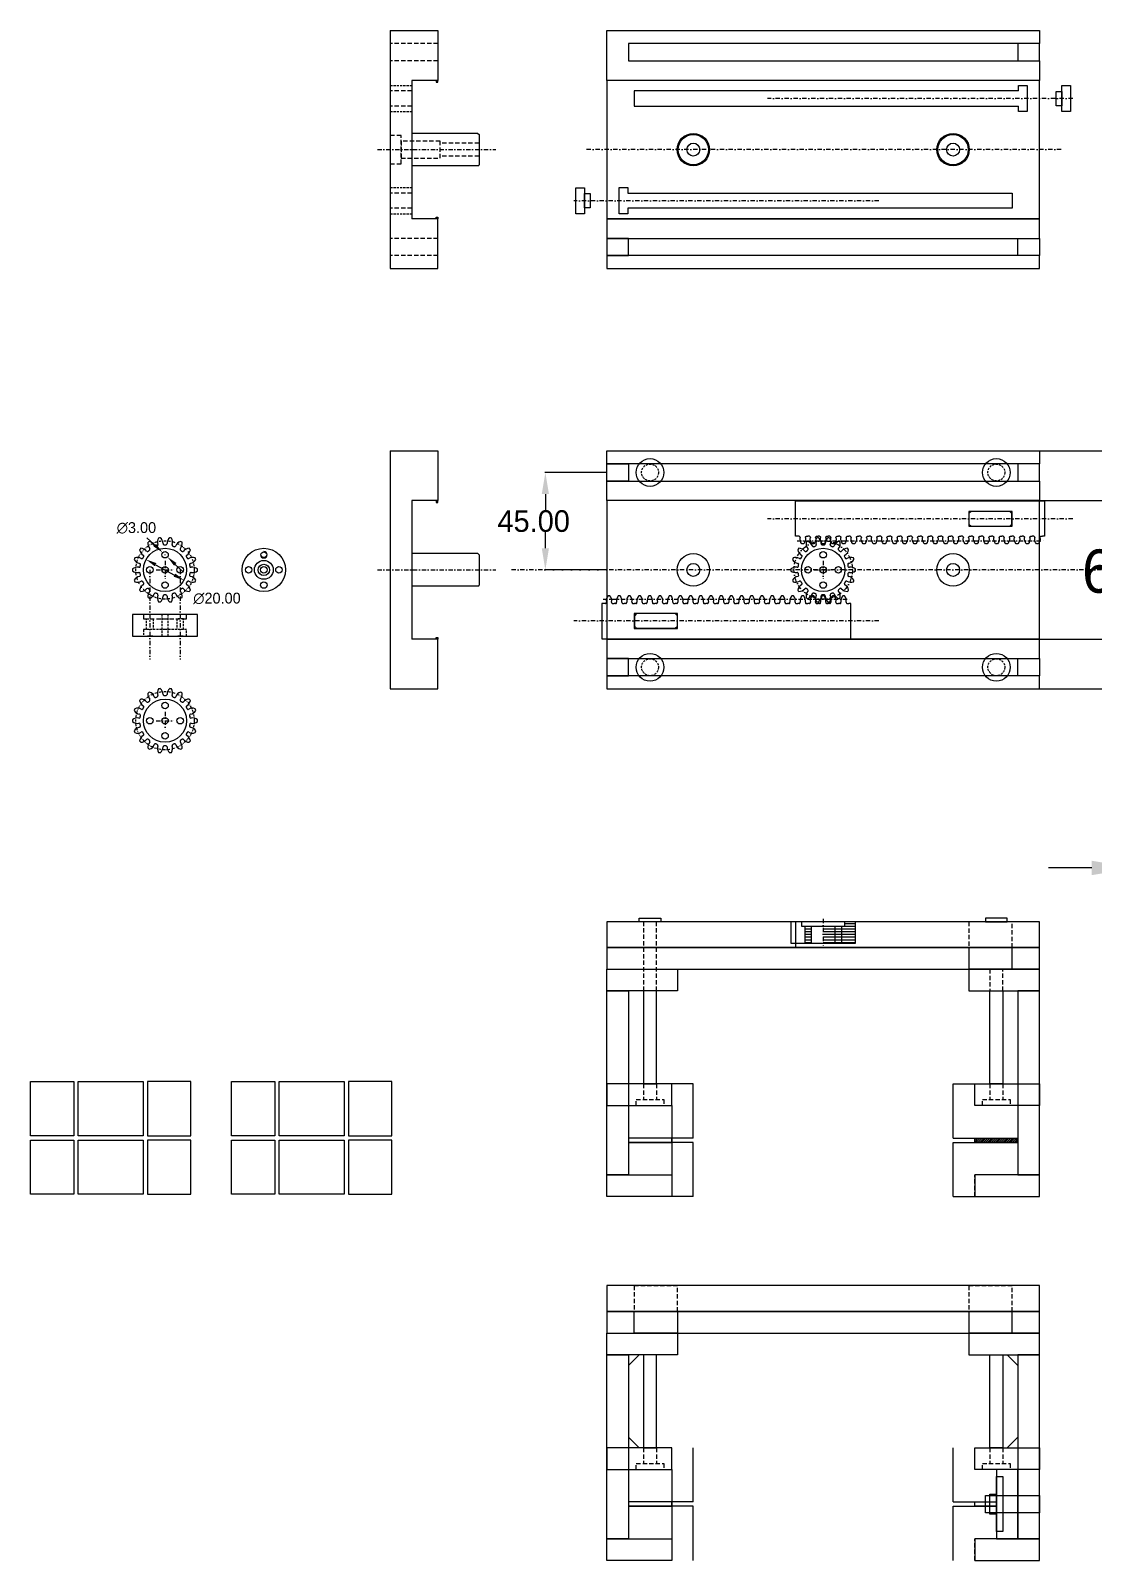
# Model space of a CAD drawing. Header units: millimetres. Extents: x -299 to 2153, y -1673 to 1111.
# Drawn here: x -235 to 256, y -413 to 293 of the extents above; entities that cross this region are included whole.
import ezdxf

# ---------------------------------------------------------------- set-up
doc = ezdxf.new("R2010")
doc.units = ezdxf.units.MM
doc.header["$MEASUREMENT"] = 0
doc.linetypes.add('DASHDOT', pattern=[0.4, 0.2, -0.1, 0, -0.1])
doc.linetypes.add('DASHED', pattern=[0.3, 0.2, -0.1])
doc.layers.get('0').update_dxf_attribs({"linetype": 'CONTINUOUS'})
doc.layers.get('Defpoints').update_dxf_attribs({"linetype": 'CONTINUOUS'})
doc.dimstyles.new('ISO-25', dxfattribs={"dimtxt": 2.5, "dimasz": 2.5, "dimexe": 1.25, "dimexo": 0.625, "dimtad": 1, "dimdsep": 46, "dimtxsty": 'Standard', "dimcen": 2.5, "dimadec": 0, "dimazin": 0, "dimtfac": 1, "dimtmove": 0, "dimatfit": 3, "dimfxl": 1, "dimarcsym": 0})

# ---------------------------------------------------------------- blocks, each defined once
blk = doc.blocks.new('*U0')
at = {"color": 4, "linetype": 'ByBlock', "lineweight": 5}
for centre, radius, start, end in [((2.36, -0.5), 3.61, 140.42127, 189.59218), ((0, -13.2), 15, 88.38388, 91.61612), ((-2.36, -0.5), 3.61, 350.40782, 39.57873), ((-1.75, -1.2), 0.558, 278.29483, 9.59218), ((1.75, -1.2), 0.558, 170.40782, 261.70517)]:
    blk.add_arc(centre, radius, start, end, dxfattribs=at)
for points in [[(-1.67, -1.75), (-1.9, -1.78), (-2.13, -1.8), (-2.36, -1.8)], [(1.67, -1.75), (1.9, -1.78), (2.13, -1.8), (2.36, -1.8)]]:
    blk.add_open_spline(points, degree=3, dxfattribs=at)
blk = doc.blocks.new('*U1')
at = {"color": 0, "linetype": 'ByBlock', "lineweight": -2, "transparency": 16777216}
for p in [(0, 0), (4.7124, 0), (9.4248, 0), (14.1372, 0), (18.8496, 0), (23.562, 0), (28.2744, 0), (32.9868, 0), (37.6992, 0), (42.4116, 0), (47.124, 0), (51.8364, 0), (56.5488, 0), (61.2612, 0), (65.9736, 0), (70.686, 0), (75.3984, 0), (80.1108, 0), (84.8232, 0), (89.5356, 0), (94.248, 0), (98.9604, 0), (103.6728, 0), (108.3852, 0)]:
    blk.add_blockref('*U0', p, dxfattribs=at)
blk = doc.blocks.new('*U2')
at = {"linetype": 'ByBlock', "lineweight": 5}
for points in [[(1.72, 1.67), (1.72, 1.73), (1.73, 1.79), (1.74, 1.85), (1.75, 1.92), (1.76, 1.98), (1.78, 2.04), (1.79, 2.1), (1.8, 2.16), (1.81, 2.22), (1.82, 2.29), (1.83, 2.35)], [(1.83, -2.35), (1.82, -2.29), (1.81, -2.22), (1.8, -2.16), (1.79, -2.1), (1.78, -2.04), (1.76, -1.98), (1.75, -1.92), (1.74, -1.85), (1.73, -1.79), (1.72, -1.73), (1.72, -1.67)]]:
    blk.add_lwpolyline(points, dxfattribs=at)
for centre, radius, start, end in [((0.47, -2.36), 3.61, 80.40782, 129.57873), ((13.17, 0), 15, 178.38388, 181.61612), ((1.16, 1.75), 0.558, 260.40782, 351.70517), ((0.47, 2.36), 3.61, 230.42127, 279.59218), ((1.16, -1.75), 0.558, 8.29483, 99.59218)]:
    blk.add_arc(centre, radius, start, end, dxfattribs=at)
blk = doc.blocks.new('*U3')
at = {"color": 0, "linetype": 'ByBlock', "lineweight": -2, "transparency": 16777216}
for p, rotation in [((-182.74, 76.69), 319.9999999999995), ((-179.24, 79.62), 299.9999999999995), ((-174.94, 81.19), 279.9999999999995), ((-170.37, 81.19), 259.9999999999995), ((-166.08, 79.62), 239.9999999999996), ((-162.57, 76.69), 219.9999999999997), ((-185.03, 72.73), 339.9999999999994), ((-160.29, 72.73), 199.9999999999997), ((-185.03, 63.72), 19.99999999999995), ((-160.29, 63.72), 159.9999999999997), ((-159.49, 68.22), 180), ((-182.74, 59.76), 39.99999999999991), ((-179.24, 56.82), 59.99999999999987), ((-174.94, 55.26), 79.99999999999984), ((-170.37, 55.26), 99.9999999999998), ((-166.08, 56.82), 119.9999999999998), ((-162.57, 59.76), 139.9999999999998)]:
    blk.add_blockref('*U2', p, dxfattribs=dict(at, rotation=rotation))
blk.add_blockref('*U2', (-185.82, 68.22), dxfattribs=at)
blk = doc.blocks.new('*U4')
at = {"color": 4, "linetype": 'ByBlock', "lineweight": 5}
for centre, radius, start, end in [((2.36, -0.5), 3.61, 140.42127, 189.59218), ((0, -13.2), 15, 88.38388, 91.61612), ((-2.36, -0.5), 3.61, 350.40782, 39.57873), ((-1.75, -1.2), 0.558, 278.29483, 9.59218), ((1.75, -1.2), 0.558, 170.40782, 261.70517)]:
    blk.add_arc(centre, radius, start, end, dxfattribs=at)
for points in [[(-1.67, -1.75), (-1.9, -1.78), (-2.13, -1.8), (-2.36, -1.8)], [(1.67, -1.75), (1.9, -1.78), (2.13, -1.8), (2.36, -1.8)]]:
    blk.add_open_spline(points, degree=3, dxfattribs=at)
blk = doc.blocks.new('*U5')
at = {"color": 0, "linetype": 'ByBlock', "lineweight": -2, "transparency": 16777216}
for p in [(0, 0), (4.7124, 0), (9.4248, 0), (14.1372, 0), (18.8496, 0), (23.562, 0), (28.2744, 0), (32.9868, 0), (37.6992, 0), (42.4116, 0), (47.124, 0), (51.8364, 0), (56.5488, 0), (61.2612, 0), (65.9736, 0), (70.686, 0), (75.3984, 0), (80.1108, 0), (84.8232, 0), (89.5356, 0), (94.248, 0), (98.9604, 0), (103.6728, 0), (108.3852, 0)]:
    blk.add_blockref('*U4', p, dxfattribs=at)
blk = doc.blocks.new('*D6')
at = {"color": 5, "linetype": 'ByBlock', "lineweight": 5, "transparency": 16777216}
blk.add_line((-177.04, 46.61), (-168.28, 41.79), dxfattribs=at)
at = {"color": 5, "linetype": 'ByBlock', "transparency": 16777216}
for points in [[(-176.64, 47.34), (-177.44, 45.88), (-181.42, 49.03)], [(-167.88, 42.52), (-168.68, 41.06), (-163.9, 39.38)]]:
    blk.add_solid(points, dxfattribs=at)
at = {"layer": 'Defpoints', "color": 0, "linetype": 'ByBlock', "transparency": 16777216}
for p in [(-181.42, 49.03), (-163.9, 39.38)]:
    blk.add_point(p, dxfattribs=at)
at = {"color": 5, "linetype": 'ByBlock', "lineweight": 5, "transparency": 16777216, "insert": (-148.65, 30.99), "char_height": 5, "attachment_point": 5}
blk.add_mtext('\\A1;∅20.00', dxfattribs=at)
blk = doc.blocks.new('*D7')
at = {"color": 5, "linetype": 'ByBlock', "lineweight": 5, "transparency": 16777216}
for p, q in [((-177.4, 55.65), (-181.05, 59.07)), ((-172.75, 51.2), (-172.57, 51.2)), ((-172.66, 51.11), (-172.66, 51.29)), ((-167.91, 46.76), (-164.27, 43.34))]:
    blk.add_line(p, q, dxfattribs=at)
at = {"color": 5, "linetype": 'ByBlock', "transparency": 16777216}
for points in [[(-176.83, 56.25), (-177.97, 55.04), (-173.75, 52.23)], [(-167.34, 47.37), (-168.48, 46.15), (-171.56, 50.18)]]:
    blk.add_solid(points, dxfattribs=at)
at = {"layer": 'Defpoints', "color": 0, "linetype": 'ByBlock', "transparency": 16777216}
for p in [(-173.75, 52.23), (-171.56, 50.18)]:
    blk.add_point(p, dxfattribs=at)
at = {"color": 5, "linetype": 'ByBlock', "lineweight": 5, "transparency": 16777216, "insert": (-185.87, 63.59), "char_height": 5, "attachment_point": 5}
blk.add_mtext('\\A1;∅3.00', dxfattribs=at)
blk = doc.blocks.new('*U10')
at = {"linetype": 'ByBlock', "lineweight": 5}
for points in [[(1.72, 1.67), (1.72, 1.73), (1.73, 1.79), (1.74, 1.85), (1.75, 1.92), (1.76, 1.98), (1.78, 2.04), (1.79, 2.1), (1.8, 2.16), (1.81, 2.22), (1.82, 2.29), (1.83, 2.35)], [(1.83, -2.35), (1.82, -2.29), (1.81, -2.22), (1.8, -2.16), (1.79, -2.1), (1.78, -2.04), (1.76, -1.98), (1.75, -1.92), (1.74, -1.85), (1.73, -1.79), (1.72, -1.73), (1.72, -1.67)]]:
    blk.add_lwpolyline(points, dxfattribs=at)
for centre, radius, start, end in [((0.47, -2.36), 3.61, 80.40782, 129.57873), ((13.17, 0), 15, 178.38388, 181.61612), ((1.16, 1.75), 0.558, 260.40782, 351.70517), ((0.47, 2.36), 3.61, 230.42127, 279.59218), ((1.16, -1.75), 0.558, 8.29483, 99.59218)]:
    blk.add_arc(centre, radius, start, end, dxfattribs=at)
blk = doc.blocks.new('*U11')
at = {"color": 0, "linetype": 'ByBlock', "lineweight": -2, "transparency": 16777216}
for p, rotation in [((-182.74, 76.69), 319.9999999999995), ((-179.24, 79.62), 299.9999999999995), ((-174.94, 81.19), 279.9999999999995), ((-170.37, 81.19), 259.9999999999995), ((-166.08, 79.62), 239.9999999999996), ((-162.57, 76.69), 219.9999999999997), ((-185.03, 72.73), 339.9999999999994), ((-160.29, 72.73), 199.9999999999997), ((-185.03, 63.72), 19.99999999999995), ((-160.29, 63.72), 159.9999999999997), ((-159.49, 68.22), 180), ((-182.74, 59.76), 39.99999999999991), ((-179.24, 56.82), 59.99999999999987), ((-174.94, 55.26), 79.99999999999984), ((-170.37, 55.26), 99.9999999999998), ((-166.08, 56.82), 119.9999999999998), ((-162.57, 59.76), 139.9999999999998)]:
    blk.add_blockref('*U10', p, dxfattribs=dict(at, rotation=rotation))
blk.add_blockref('*U10', (-185.82, 68.22), dxfattribs=at)
blk = doc.blocks.new('*D14')
at = {"color": 5, "linetype": 'ByBlock', "lineweight": 5, "transparency": 16777216}
for p, q in [((31.37, 89.2), (2.88, 89.2)), ((3.06, 79.2), (3.06, 71.79)), ((3.06, 54.2), (3.06, 61.61)), ((31.37, 44.2), (2.88, 44.2))]:
    blk.add_line(p, q, dxfattribs=at)
at = {"color": 5, "linetype": 'ByBlock', "transparency": 16777216}
for points in [[(1.4, 79.2), (4.73, 79.2), (3.06, 89.2)], [(1.4, 54.2), (4.73, 54.2), (3.06, 44.2)]]:
    blk.add_solid(points, dxfattribs=at)
at = {"layer": 'Defpoints', "color": 0, "linetype": 'ByBlock', "transparency": 16777216}
for p in [(31.43, 89.2), (3.06, 44.2), (31.43, 44.2)]:
    blk.add_point(p, dxfattribs=at)
at = {"color": 5, "linetype": 'ByBlock', "lineweight": 5, "transparency": 16777216, "insert": (-2.33, 66.7), "char_height": 10, "attachment_point": 5}
blk.add_mtext('\\A1;45.00', dxfattribs=at)
blk = doc.blocks.new('*D16')
at = {"color": 5, "linetype": 'ByBlock', "lineweight": 5, "transparency": 16777216}
for p, q in [((231.49, 76.2), (279.84, 76.2)), ((279.66, 56.2), (279.66, 53.59)), ((279.66, 32.2), (279.66, 33.41)), ((231.49, 12.2), (279.84, 12.2))]:
    blk.add_line(p, q, dxfattribs=at)
at = {"color": 5, "linetype": 'ByBlock', "transparency": 16777216}
for points in [[(276.33, 56.2), (282.99, 56.2), (279.66, 76.2)], [(276.33, 32.2), (282.99, 32.2), (279.66, 12.2)]]:
    blk.add_solid(points, dxfattribs=at)
at = {"layer": 'Defpoints', "color": 0, "linetype": 'ByBlock', "transparency": 16777216}
for p in [(231.43, 76.2), (231.43, 12.2), (279.66, 12.2)]:
    blk.add_point(p, dxfattribs=at)
at = {"color": 5, "linetype": 'ByBlock', "lineweight": 5, "transparency": 16777216, "insert": (284.49, 43.5), "char_height": 20, "attachment_point": 5}
blk.add_mtext('\\A1;64.00', dxfattribs=at)
blk = doc.blocks.new('*D17')
at = {"color": 5, "linetype": 'ByBlock', "lineweight": 5, "transparency": 16777216}
for p, q in [((231.49, 99.2), (392.15, 99.2)), ((391.97, 79.2), (391.97, 54.29)), ((391.97, 9.2), (391.97, 34.11)), ((231.49, -10.8), (392.15, -10.8))]:
    blk.add_line(p, q, dxfattribs=at)
at = {"color": 5, "linetype": 'ByBlock', "transparency": 16777216}
for points in [[(388.63, 79.2), (395.3, 79.2), (391.97, 99.2)], [(388.63, 9.2), (395.3, 9.2), (391.97, -10.8)]]:
    blk.add_solid(points, dxfattribs=at)
at = {"layer": 'Defpoints', "color": 0, "linetype": 'ByBlock', "transparency": 16777216}
for p in [(231.43, 99.2), (231.43, -10.8), (391.97, -10.8)]:
    blk.add_point(p, dxfattribs=at)
at = {"color": 5, "linetype": 'ByBlock', "lineweight": 5, "transparency": 16777216, "insert": (391.97, 44.2), "char_height": 20, "attachment_point": 5}
blk.add_mtext('\\A1;110.00', dxfattribs=at)
blk = doc.blocks.new('*D21')
at = {"color": 5, "linetype": 'ByBlock', "lineweight": 5, "transparency": 16777216}
for p, q in [((255.48, -93.53), (235.48, -93.53)), ((275.48, -106.98), (275.48, -93.35)), ((385.48, -106.98), (385.48, -93.35)), ((405.48, -93.53), (425.48, -93.53))]:
    blk.add_line(p, q, dxfattribs=at)
at = {"color": 5, "linetype": 'ByBlock', "transparency": 16777216}
for points in [[(255.48, -90.2), (255.48, -96.87), (275.48, -93.53)], [(405.48, -90.2), (405.48, -96.87), (385.48, -93.53)]]:
    blk.add_solid(points, dxfattribs=at)
at = {"layer": 'Defpoints', "color": 0, "linetype": 'ByBlock', "transparency": 16777216}
for p in [(385.48, -93.53), (275.48, -107.04), (385.48, -107.04)]:
    blk.add_point(p, dxfattribs=at)
at = {"color": 5, "linetype": 'ByBlock', "lineweight": 5, "transparency": 16777216, "insert": (330.48, -93.53), "char_height": 20, "attachment_point": 5}
blk.add_mtext('\\A1;110.00', dxfattribs=at)

msp = doc.modelspace()

# ---------------------------------------------------------------- hatches: boundary and pattern name
at = {"linetype": 'ByBlock', "lineweight": 5}
h = msp.add_hatch(dxfattribs=at)
h.set_pattern_fill('ANSI31', color=4, scale=10, angle=315)
h.set_pattern_definition([(0, (0, -99.1817), (2e-16, 1.25), [])])
h.paths.add_polyline_path([(137.0307, -120.35055), (121.4307, -120.35055), (116.4307, -118.35055), (116.4307, -128.35055), (137.0307, -128.35055)])
h.paths.add_polyline_path([(131.4307, -128.35055), (137.0307, -128.35055), (137.0307, -120.35055), (131.4307, -120.35055)], flags=17)
h.paths.add_polyline_path([(146.4307, -128.35055), (146.4307, -118.35055), (141.4307, -118.35055), (141.4307, -120.35055), (125.8307, -120.35055), (125.8307, -128.35055)])
h.paths.add_polyline_path([(123.0307, -120.35055), (121.4307, -120.35055), (116.4307, -118.35055), (116.4307, -128.35055), (123.0307, -128.35055)], flags=16)
h = msp.add_hatch(dxfattribs=at)
h.set_pattern_fill('ANSI31', color=256, scale=5)
h.set_pattern_definition([(45, (0, -96.18166), (-0.4419417, 0.4419417), [])])
h.paths.add_polyline_path([(221.4307, -220.35055), (221.4307, -218.35055), (201.4307, -218.35055), (201.4307, -220.35055)])

# ---------------------------------------------------------------- linework, layer by layer
at = {"color": 2, "linetype": 'ByBlock', "lineweight": 5}
for p, q in [((-68.5693, 293.39951), (-68.5693, 183.39951)), ((-68.5693, 293.39951), (-46.5693, 293.39951)), ((-46.5693, 293.39951), (-46.5693, 270.39951)), ((-46.5693, 270.39951), (-58.5693, 270.39951)), ((-58.5693, 270.39951), (-58.5693, 206.39951)), ((-28.0693, 245.89951), (-58.5693, 245.89951)), ((-28.0693, 230.89951), (-58.5693, 230.89951)), ((-46.5693, 206.39951), (-58.5693, 206.39951)), ((-46.5693, 183.39951), (-46.5693, 206.39951)), ((-68.5693, 183.39951), (-46.5693, 183.39951)), ((-68.5693, 99.20232), (-68.5693, -10.79768)), ((-68.5693, 99.20232), (-46.5693, 99.20232)), ((-46.5693, 99.20232), (-46.5693, 76.20232)), ((-46.5693, 76.20232), (-58.5693, 76.20232)), ((-58.5693, 76.20232), (-58.5693, 12.20232)), ((-28.0693, 51.70232), (-58.5693, 51.70232)), ((-28.0693, 36.70232), (-58.5693, 36.70232)), ((-46.5693, 12.20232), (-58.5693, 12.20232)), ((-46.5693, -10.79768), (-46.5693, 12.20232)), ((-68.5693, -10.79768), (-46.5693, -10.79768))]:
    msp.add_line(p, q, dxfattribs=at)
at = {"color": 2, "linetype": 'DASHED', "lineweight": 5, "ltscale": 10}
for p, q in [((-46.5693, 287.39951), (-68.5693, 287.39951)), ((-46.5693, 279.39951), (-68.5693, 279.39951)), ((-58.5693, 265.49951), (-68.5693, 265.49951)), ((-58.5693, 258.49951), (-68.5693, 258.49951)), ((-27.5693, 241.39951), (-45.5693, 241.39951)), ((-27.5693, 235.39951), (-45.5693, 235.39951)), ((-58.5693, 218.29963), (-68.5693, 218.29963)), ((-58.5693, 211.29963), (-68.5693, 211.29963)), ((-46.5693, 197.39963), (-68.5693, 197.39963)), ((-46.5693, 189.39963), (-68.5693, 189.39963))]:
    msp.add_line(p, q, dxfattribs=at)
at = {"color": 52, "linetype": 'DASHED', "lineweight": 5, "ltscale": 5}
for p, q in [((-68.5693, 268.04951), (-58.5693, 268.04951)), ((-68.5693, 255.94951), (-58.5693, 255.94951)), ((-68.5693, 220.84963), (-58.5693, 220.84963)), ((-68.5693, 208.74963), (-58.5693, 208.74963))]:
    msp.add_line(p, q, dxfattribs=at)
at = {"color": 1, "linetype": 'DASHDOT', "lineweight": 5, "ltscale": 10}
for p, q in [((246.74409, 261.99951), (105.72853, 261.99951)), ((-74.51684, 238.39951), (-19.85622, 238.39951)), ((241.4307, 238.39957), (21.4307, 238.39957)), ((157.20849, 214.79963), (16.19293, 214.79963)), ((246.74409, 67.80232), (105.72853, 67.80232)), ((119.34898, 57.70239), (233.09225, 57.70239)), ((-179.65779, 44.20239), (-179.65779, 2.73389)), ((-176.80463, 44.20239), (-168.51094, 44.20239)), ((-172.65779, 48.34924), (-172.65779, 40.05554)), ((-165.65779, 44.20239), (-165.65779, 2.73389)), ((-74.51684, 44.20232), (-19.85622, 44.20232)), ((276.37432, 44.20239), (-13.51293, 44.20239)), ((127.28385, 44.20239), (135.57755, 44.20239)), ((131.4307, 48.34924), (131.4307, 40.05554)), ((29.81338, 30.70239), (143.55665, 30.70239)), ((157.20849, 20.60245), (16.19293, 20.60245)), ((-176.80463, -25.47452), (-168.51094, -25.47452)), ((-172.65779, -21.32767), (-172.65779, -29.62137)), ((131.4307, -117.1002), (131.4307, -129.47913))]:
    msp.add_line(p, q, dxfattribs=at)
at = {"color": 2, "linetype": 'DASHED', "lineweight": 5, "ltscale": 5}
for p, q in [((-28.5693, 245.89951), (-29.5693, 245.89951)), ((-28.5693, 230.89951), (-29.5693, 230.89951)), ((-28.5693, 51.70232), (-29.5693, 51.70232)), ((-28.5693, 36.70232), (-29.5693, 36.70232))]:
    msp.add_line(p, q, dxfattribs=at)
at = {"color": 2, "linetype": 'ByBlock', "lineweight": 5, "ltscale": 5}
for p, q in [((-28.0693, 245.89951), (-27.5693, 245.39951)), ((-28.0693, 230.89951), (-27.5693, 231.39951)), ((-28.0693, 51.70232), (-27.5693, 51.20232)), ((-28.0693, 36.70232), (-27.5693, 37.20232))]:
    msp.add_line(p, q, dxfattribs=at)
at = {"color": 2, "lineweight": 5, "ltscale": 5}
for p, q in [((-27.5693, 245.39951), (-27.5693, 231.39951)), ((-27.5693, 51.20232), (-27.5693, 37.20232))]:
    msp.add_line(p, q, dxfattribs=at)
at = {"color": 4, "linetype": 'ByBlock', "lineweight": 5}
for p, q in [((118.6985, 60.25232), (118.6985, 75.25232)), ((30.1141, 28.60245), (29.1629, 28.60245)), ((29.1629, 28.60245), (29.1629, 13.60245))]:
    msp.add_line(p, q, dxfattribs=at)
at = {"color": 7, "linetype": 'DASHED', "lineweight": 5, "ltscale": 10}
for p, q in [((48.4307, -193.35055), (48.4307, -200.55055)), ((54.4307, -193.35055), (54.4307, -200.55055)), ((208.4307, -193.35055), (208.4307, -200.55055)), ((214.4307, -193.35055), (214.4307, -200.55055)), ((48.4307, -361.49624), (48.4307, -368.69624)), ((54.4307, -361.49624), (54.4307, -368.69624)), ((208.4307, -361.49624), (208.4307, -368.69624)), ((214.4307, -361.49624), (214.4307, -368.69624))]:
    msp.add_line(p, q, dxfattribs=at)
at = {"color": 6, "linetype": 'ByBlock', "lineweight": 5}
for p, q in [((71.4307, -193.35055), (61.4307, -193.35055)), ((71.4307, -218.35055), (71.4307, -193.35055)), ((191.4307, -218.35055), (191.4307, -193.35055)), ((191.4307, -193.35055), (201.4307, -193.35055)), ((71.4307, -218.35055), (41.4307, -218.35055)), ((191.4307, -218.35055), (221.4307, -218.35055)), ((71.4307, -220.35055), (41.4307, -220.35055)), ((71.4307, -245.35055), (71.4307, -220.35055)), ((191.4307, -245.35055), (191.4307, -220.35055)), ((191.4307, -220.35055), (221.4307, -220.35055)), ((71.4307, -245.35055), (61.4307, -245.35055)), ((191.4307, -245.35055), (201.4307, -245.35055)), ((71.4307, -386.49624), (71.4307, -361.49624)), ((191.4307, -386.49624), (191.4307, -361.49624)), ((71.4307, -386.49624), (41.4307, -386.49624)), ((71.4307, -388.49624), (41.4307, -388.49624)), ((71.4307, -413.49624), (71.4307, -388.49624)), ((191.4307, -386.49624), (211.4307, -386.49624)), ((191.4307, -413.49624), (191.4307, -388.49624)), ((191.4307, -388.49624), (211.4307, -388.49624))]:
    msp.add_line(p, q, dxfattribs=at)
at = {"linetype": 'DASHED', "lineweight": 5, "ltscale": 10}
for p, q in [((201.4307, -203.35055), (201.4307, -193.35055)), ((201.4307, -245.35055), (201.4307, -235.35055)), ((201.4307, -371.49624), (201.4307, -361.49624)), ((201.4307, -413.49624), (201.4307, -403.49624))]:
    msp.add_line(p, q, dxfattribs=at)
at = {"linetype": 'ByBlock', "lineweight": 5}
for p, q in [((61.4307, -203.35055), (61.4307, -235.35055)), ((61.4307, -371.49624), (61.4307, -403.49624))]:
    msp.add_line(p, q, dxfattribs=at)
at = {"color": 7, "linetype": 'ByBlock', "lineweight": 5}
for p, q in [((46.4307, -318.49624), (41.4307, -323.49624)), ((216.4307, -318.49624), (221.4307, -323.49624)), ((46.4307, -361.49624), (41.4307, -356.49624)), ((216.4307, -361.49624), (221.4307, -356.49624))]:
    msp.add_line(p, q, dxfattribs=at)
at = {"color": 2, "linetype": 'ByBlock', "lineweight": 5}
for points in [[(31.4307, 287.39951), (31.4307, 293.39951), (231.4307, 293.39951), (231.4307, 287.39951), (41.4307, 287.39951)], [(31.4307, 279.39951), (31.4307, 287.39951)], [(41.4307, 287.39951), (41.4307, 279.39951)], [(231.4307, 279.39951), (231.4307, 287.39951), (221.4307, 287.39951), (221.4307, 279.39951)], [(41.4307, 279.39951), (231.4307, 279.39951), (231.4307, 270.39957), (31.4307, 270.39957), (31.4307, 279.39951)], [(221.6485, 265.49951), (44.1629, 265.49951), (44.1629, 258.49951), (221.6485, 258.49951)], [(221.6485, 265.49951), (221.6485, 268.04951), (225.7485, 268.04951), (225.7485, 255.94951), (221.6485, 255.94951), (221.6485, 258.49951)], [(41.2129, 211.29963), (41.2129, 208.74963), (37.1129, 208.74963), (37.1129, 220.84963), (41.2129, 220.84963), (41.2129, 218.29963)], [(41.2129, 218.29963), (218.6985, 218.29963), (218.6985, 211.29963), (41.2129, 211.29963)]]:
    msp.add_lwpolyline(points, dxfattribs=at)
for points in [[(-46.5693, 270.39951), (-47.3693, 270.39951), (-47.3693, 269.59951), (-46.5693, 269.59951)], [(231.4307, 270.39957), (31.4307, 270.39957), (31.4307, 206.39957), (231.4307, 206.39957)], [(-46.5693, 206.39951), (-47.3693, 206.39951), (-47.3693, 207.19951), (-46.5693, 207.19951)], [(231.4307, 206.39957), (31.4307, 206.39957), (31.4307, 197.39963), (231.4307, 197.39963)], [(31.4307, 189.39963), (41.4307, 189.39963), (41.4307, 197.39963), (31.4307, 197.39963)], [(231.4307, 189.39963), (221.4307, 189.39963), (221.4307, 197.39963), (231.4307, 197.39963)], [(231.4307, 189.39963), (31.4307, 189.39963), (31.4307, 183.39963), (231.4307, 183.39963)], [(231.4307, 93.20232), (31.4307, 93.20232), (31.4307, 99.20232), (231.4307, 99.20232)], [(31.4307, 93.20232), (41.4307, 93.20232), (41.4307, 85.20232), (31.4307, 85.20232)], [(231.4307, 93.20232), (221.4307, 93.20232), (221.4307, 85.20232), (231.4307, 85.20232)], [(231.4307, 76.20232), (31.4307, 76.20232), (31.4307, 85.20232), (231.4307, 85.20232)], [(-46.5693, 76.20232), (-47.3693, 76.20232), (-47.3693, 75.40232), (-46.5693, 75.40232)], [(231.4307, 76.20232), (31.4307, 76.20232), (31.4307, 12.20245), (231.4307, 12.20245)], [(-46.5693, 12.20232), (-47.3693, 12.20232), (-47.3693, 13.00232), (-46.5693, 13.00232)], [(231.4307, 12.20245), (31.4307, 12.20245), (31.4307, 3.20245), (231.4307, 3.20245)], [(31.4307, -4.79755), (41.4307, -4.79755), (41.4307, 3.20245), (31.4307, 3.20245)], [(231.4307, -4.79755), (221.4307, -4.79755), (221.4307, 3.20245), (231.4307, 3.20245)], [(231.4307, -4.79755), (31.4307, -4.79755), (31.4307, -10.79755), (231.4307, -10.79755)], [(231.4307, -118.35055), (31.4307, -118.35055), (31.4307, -130.35055), (231.4307, -130.35055)], [(231.4307, -130.35055), (31.4307, -130.35055), (31.4307, -140.35055), (231.4307, -140.35055)], [(231.4307, -298.49624), (31.4307, -298.49624), (31.4307, -308.49624), (231.4307, -308.49624)], [(211.4307, -374.79624), (214.4307, -374.79624), (214.4307, -400.19624), (211.4307, -400.19624)], [(208.4307, -382.89624), (211.4307, -382.89624), (211.4307, -392.09624), (208.4307, -392.09624)]]:
    msp.add_lwpolyline(points, close=True, dxfattribs=at)
at = {"linetype": 'ByBlock', "lineweight": 5}
for points in [[(239.09086, 265.29951), (241.69086, 265.29951), (241.69086, 258.69951), (239.09086, 258.69951)], [(241.6985, 267.99951), (245.6985, 267.99951), (245.6985, 255.99951), (241.6985, 255.99951)], [(218.6485, 65.40232), (218.6485, 70.20232), (217.6485, 71.20232), (199.7485, 71.20232), (198.7485, 70.20232), (198.7485, 65.40232), (199.7485, 64.40232), (217.6485, 64.40232)], [(-157.65779, 23.64148), (-187.65779, 23.64148), (-187.65779, 13.64148), (-157.65779, 13.64148)], [(44.2129, 23.00245), (44.2129, 18.20245), (45.2129, 17.20245), (63.1129, 17.20245), (64.1129, 18.20245), (64.1129, 23.00245), (63.1129, 24.00245), (45.2129, 24.00245)], [(46.4307, -116.67428), (56.4307, -116.67428), (56.4307, -118.35055), (46.4307, -118.35055)], [(216.4307, -116.67428), (206.4307, -116.67428), (206.4307, -118.35055), (216.4307, -118.35055)], [(218.6985, -140.35055), (218.6985, -130.35055), (198.6985, -130.35055), (198.6985, -140.35055)], [(31.4307, -140.35055), (64.1629, -140.35055), (64.1629, -150.35055), (31.4307, -150.35055)], [(231.4307, -140.35055), (198.6985, -140.35055), (198.6985, -150.35055), (231.4307, -150.35055)], [(41.4307, -150.35055), (41.4307, -235.35055), (31.4307, -235.35055), (31.4307, -150.35055)], [(48.4307, -193.35055), (54.4307, -193.35055), (54.4307, -150.35055), (48.4307, -150.35055)], [(214.4307, -193.35055), (208.4307, -193.35055), (208.4307, -150.35055), (214.4307, -150.35055)], [(221.4307, -150.35055), (221.4307, -235.35055), (231.4307, -235.35055), (231.4307, -150.35055)], [(31.4307, -203.35055), (61.4307, -203.35055), (61.4307, -193.35055), (31.4307, -193.35055)], [(231.4307, -203.35055), (201.4307, -203.35055), (201.4307, -193.35055), (231.4307, -193.35055)], [(61.4307, -218.35055), (41.4307, -218.35055), (41.4307, -220.35055), (61.4307, -220.35055)], [(61.4307, -218.35055), (41.4307, -218.35055), (41.4307, -220.35055), (61.4307, -220.35055)], [(201.4307, -218.35055), (221.4307, -218.35055), (221.4307, -220.35055), (201.4307, -220.35055)], [(31.4307, -235.35055), (61.4307, -235.35055), (61.4307, -245.35055), (31.4307, -245.35055)], [(231.4307, -235.35055), (201.4307, -235.35055), (201.4307, -245.35055), (231.4307, -245.35055)], [(44.1629, -308.49624), (44.1629, -298.49624), (64.1629, -298.49624), (64.1629, -308.49624)], [(218.6985, -308.49624), (218.6985, -298.49624), (198.6985, -298.49624), (198.6985, -308.49624)], [(31.4307, -308.49624), (64.1629, -308.49624), (64.1629, -318.49624), (31.4307, -318.49624)], [(231.4307, -308.49624), (198.6985, -308.49624), (198.6985, -318.49624), (231.4307, -318.49624)], [(41.4307, -318.49624), (41.4307, -403.49624), (31.4307, -403.49624), (31.4307, -318.49624)], [(48.4307, -361.49624), (54.4307, -361.49624), (54.4307, -318.49624), (48.4307, -318.49624)], [(214.4307, -361.49624), (208.4307, -361.49624), (208.4307, -318.49624), (214.4307, -318.49624)], [(221.4307, -318.49624), (221.4307, -403.49624), (231.4307, -403.49624), (231.4307, -318.49624)], [(31.4307, -371.49624), (61.4307, -371.49624), (61.4307, -361.49624), (31.4307, -361.49624)], [(231.4307, -371.49624), (201.4307, -371.49624), (201.4307, -361.49624), (231.4307, -361.49624)], [(211.4307, -371.49624), (211.4307, -403.49624), (221.4307, -403.49624), (221.4307, -371.49624)], [(61.4307, -386.49624), (41.4307, -386.49624), (41.4307, -388.49624), (61.4307, -388.49624)], [(61.4307, -386.49624), (41.4307, -386.49624), (41.4307, -388.49624), (61.4307, -388.49624)], [(201.4307, -386.49624), (211.4307, -386.49624), (211.4307, -388.49624), (201.4307, -388.49624)], [(31.4307, -403.49624), (61.4307, -403.49624), (61.4307, -413.49624), (31.4307, -413.49624)], [(231.4307, -403.49624), (201.4307, -403.49624), (201.4307, -413.49624), (231.4307, -413.49624)]]:
    msp.add_lwpolyline(points, close=True, dxfattribs=at)
at = {"color": 2, "linetype": 'DASHED', "lineweight": 5, "ltscale": 10}
for points in [[(-63.5693, 231.89951), (-63.5693, 244.89951), (-68.5693, 244.89951), (-68.5693, 231.89951)], [(-45.5693, 234.44951), (-45.5693, 242.34951), (-63.5693, 242.34951), (-63.5693, 234.44951)]]:
    msp.add_lwpolyline(points, close=True, dxfattribs=at)
at = {"color": 7, "linetype": 'ByBlock', "lineweight": 5}
for points in [[(17.1629, 220.79963), (21.1629, 220.79963), (21.1629, 208.79963), (17.1629, 208.79963)], [(23.77053, 211.49963), (21.17053, 211.49963), (21.17053, 218.09963), (23.77053, 218.09963)]]:
    msp.add_lwpolyline(points, close=True, dxfattribs=at)
at = {"color": 4, "linetype": 'ByBlock', "lineweight": 5}
for points in [[(119.6497, 59.80232), (118.6985, 59.80232), (118.6985, 76.05232), (233.6985, 76.05232), (233.6985, 59.80232), (232.7473, 59.80232)], [(121.2425, 49.68698), (121.27232, 49.74202), (121.30245, 49.79691), (121.33287, 49.85163), (121.36358, 49.90619), (121.3946, 49.96058), (121.4259, 50.01481), (121.4575, 50.06886), (121.48939, 50.12274), (121.52158, 50.17645), (121.55404, 50.22998), (121.5868, 50.28333)], [(123.73276, 52.84079), (123.77961, 52.88231), (123.82669, 52.92358), (123.87399, 52.9646), (123.92152, 53.00536), (123.96927, 53.04587), (124.01723, 53.08612), (124.06541, 53.1261), (124.11381, 53.16583), (124.16242, 53.20529), (124.21124, 53.24448), (124.26026, 53.28341)], [(127.15151, 54.95268), (127.20974, 54.97567), (127.26809, 54.99835), (127.32657, 55.02072), (127.38517, 55.04277), (127.44389, 55.0645), (127.50273, 55.08591), (127.56168, 55.10701), (127.62075, 55.12779), (127.67992, 55.14824), (127.7392, 55.16838), (127.79859, 55.18819)], [(131.08639, 55.76792), (131.14897, 55.76961), (131.21157, 55.77097), (131.27417, 55.77198), (131.33678, 55.77266), (131.39939, 55.773), (131.462, 55.773), (131.52462, 55.77266), (131.58722, 55.77198), (131.64983, 55.77097), (131.71242, 55.76961), (131.775, 55.76792)], [(135.0628, 55.18819), (135.12219, 55.16838), (135.18147, 55.14824), (135.24064, 55.12779), (135.29971, 55.10701), (135.35866, 55.08591), (135.4175, 55.0645), (135.47622, 55.04277), (135.53482, 55.02072), (135.5933, 54.99835), (135.65165, 54.97567), (135.70988, 54.95268)], [(138.60113, 53.28341), (138.65015, 53.24448), (138.69897, 53.20529), (138.74758, 53.16583), (138.79598, 53.1261), (138.84416, 53.08612), (138.89213, 53.04587), (138.93987, 53.00536), (138.9874, 52.9646), (139.0347, 52.92358), (139.08178, 52.88231), (139.12863, 52.84079)], [(141.27459, 50.28333), (141.30735, 50.22998), (141.33982, 50.17645), (141.372, 50.12274), (141.40389, 50.06886), (141.43549, 50.01481), (141.46679, 49.96058), (141.49781, 49.90619), (141.52853, 49.85163), (141.55895, 49.79691), (141.58907, 49.74202), (141.61889, 49.68698)], [(119.98108, 45.87165), (119.99028, 45.93357), (119.99982, 45.99545), (120.00969, 46.05728), (120.01989, 46.11905), (120.03043, 46.18077), (120.0413, 46.24243), (120.05251, 46.30404), (120.06405, 46.36558), (120.07592, 46.42705), (120.08812, 46.48846), (120.10066, 46.54979)], [(120.10066, 41.85498), (120.08812, 41.91632), (120.07592, 41.97772), (120.06405, 42.0392), (120.05251, 42.10074), (120.0413, 42.16234), (120.03043, 42.224), (120.01989, 42.28572), (120.00969, 42.3475), (119.99982, 42.40932), (119.99028, 42.4712), (119.98108, 42.53312)], [(142.76074, 46.54979), (142.77327, 46.48846), (142.78547, 46.42705), (142.79734, 46.36558), (142.80888, 46.30404), (142.82009, 46.24243), (142.83096, 46.18077), (142.8415, 46.11905), (142.85171, 46.05728), (142.86158, 45.99545), (142.87111, 45.93357), (142.88031, 45.87165)], [(142.88031, 42.53312), (142.87111, 42.4712), (142.86158, 42.40932), (142.85171, 42.3475), (142.8415, 42.28572), (142.83096, 42.224), (142.82009, 42.16234), (142.80888, 42.10074), (142.79734, 42.0392), (142.78547, 41.97772), (142.77327, 41.91632), (142.76074, 41.85498)], [(121.5868, 38.12145), (121.55404, 38.1748), (121.52158, 38.22832), (121.48939, 38.28203), (121.4575, 38.33591), (121.4259, 38.38997), (121.3946, 38.44419), (121.36358, 38.49859), (121.33287, 38.55315), (121.30245, 38.60787), (121.27232, 38.66275), (121.2425, 38.71779)], [(124.26026, 35.12136), (124.21124, 35.16029), (124.16242, 35.19949), (124.11381, 35.23895), (124.06541, 35.27867), (124.01723, 35.31866), (123.96927, 35.35891), (123.92152, 35.39941), (123.87399, 35.44018), (123.82669, 35.48119), (123.77961, 35.52246), (123.73276, 35.56399)], [(139.12863, 35.56399), (139.08178, 35.52246), (139.0347, 35.48119), (138.9874, 35.44018), (138.93987, 35.39941), (138.89213, 35.35891), (138.84416, 35.31866), (138.79598, 35.27867), (138.74758, 35.23895), (138.69897, 35.19949), (138.65015, 35.16029), (138.60113, 35.12136)], [(141.61889, 38.71779), (141.58907, 38.66275), (141.55895, 38.60787), (141.52853, 38.55315), (141.49781, 38.49859), (141.46679, 38.44419), (141.43549, 38.38997), (141.40389, 38.33591), (141.372, 38.28203), (141.33982, 38.22832), (141.30735, 38.1748), (141.27459, 38.12145)], [(29.1629, 28.15245), (29.1629, 12.35245), (144.1629, 12.35245), (144.1629, 28.60245), (143.2117, 28.60245)], [(127.79859, 33.21658), (127.7392, 33.2364), (127.67992, 33.25653), (127.62075, 33.27699), (127.56168, 33.29776), (127.50273, 33.31886), (127.44389, 33.34027), (127.38517, 33.36201), (127.32657, 33.38406), (127.26809, 33.40642), (127.20974, 33.4291), (127.15151, 33.4521)], [(131.775, 32.63685), (131.71242, 32.63516), (131.64983, 32.63381), (131.58722, 32.63279), (131.52462, 32.63211), (131.462, 32.63177), (131.39939, 32.63177), (131.33678, 32.63211), (131.27417, 32.63279), (131.21157, 32.63381), (131.14897, 32.63516), (131.08639, 32.63685)], [(135.70988, 33.4521), (135.65165, 33.4291), (135.5933, 33.40642), (135.53482, 33.38406), (135.47622, 33.36201), (135.4175, 33.34027), (135.35866, 33.31886), (135.29971, 33.29776), (135.24064, 33.27699), (135.18147, 33.25653), (135.12219, 33.2364), (135.0628, 33.21658)]]:
    msp.add_lwpolyline(points, dxfattribs=at)
for points in [[(218.6985, 64.35232), (218.6985, 71.25232), (198.6985, 71.25232), (198.6985, 64.35232)], [(44.1629, 24.05245), (44.1629, 17.15245), (64.1629, 17.15245), (64.1629, 24.05245)], [(146.4307, -118.35055), (116.4307, -118.35055), (116.4307, -128.35055), (146.4307, -128.35055)], [(231.4307, -118.35055), (118.6985, -118.35055), (118.6985, -130.35055), (231.4307, -130.35055)], [(231.4307, -286.49624), (31.4307, -286.49624), (31.4307, -298.49624), (231.4307, -298.49624)]]:
    msp.add_lwpolyline(points, close=True, dxfattribs=at)
at = {"linetype": 'DASHED', "lineweight": 5, "ltscale": 10}
msp.add_lwpolyline([(-162.65779, 23.64148), (-182.65779, 23.64148), (-182.65779, 21.64148), (-162.65779, 21.64148)], close=True, dxfattribs=at)
at = {"linetype": 'DASHED', "lineweight": 5, "ltscale": 5}
for points in [[(-181.15779, 16.64148), (-181.15779, 21.64148), (-178.15779, 21.64148), (-178.15779, 16.64148)], [(-171.15779, 13.64148), (-171.15779, 23.64148), (-174.15779, 23.64148), (-174.15779, 13.64148)], [(-164.15779, 16.64148), (-164.15779, 21.64148), (-167.15779, 21.64148), (-167.15779, 16.64148)], [(-172.65779, 16.64148), (-182.65779, 16.64148), (-182.65779, 13.64148)], [(-162.65779, 13.64148), (-162.65779, 16.64148), (-172.65779, 16.64148)], [(-178.25779, 13.64148), (-181.05779, 13.64148)], [(-164.25779, 13.64148), (-167.05779, 13.64148)]]:
    msp.add_lwpolyline(points, dxfattribs=at)
at = {"linetype": 'DASHED', "lineweight": 5, "ltscale": 10}
for points in [[(54.4307, -150.35055), (54.4307, -118.35055), (48.4307, -118.35055), (48.4307, -150.35055)], [(218.6985, -130.35055), (218.6985, -118.46719), (198.6985, -118.46719), (198.6985, -130.35055)], [(208.4307, -140.35055), (208.4307, -150.35055)], [(214.4307, -150.35055), (214.4307, -140.35055)], [(64.1629, -298.49624), (64.1629, -286.61288), (44.1629, -286.61288), (44.1629, -298.49624)], [(218.6985, -298.49624), (218.6985, -286.61288), (198.6985, -286.61288), (198.6985, -298.49624)]]:
    msp.add_lwpolyline(points, dxfattribs=at)
at = {"color": 4, "lineweight": 5, "ltscale": 10}
msp.add_lwpolyline([(141.4307, -118.35055), (121.4307, -118.35055), (121.4307, -120.35055), (141.4307, -120.35055)], close=True, dxfattribs=at)
at = {"color": 4, "lineweight": 5, "ltscale": 5}
for points in [[(123.0307, -120.35055), (125.8307, -120.35055), (125.8307, -128.35055), (123.0307, -128.35055)], [(137.0307, -120.35055), (139.8307, -120.35055), (139.8307, -128.35055), (137.0307, -128.35055)]]:
    msp.add_lwpolyline(points, close=True, dxfattribs=at)
at = {"color": 6, "linetype": 'ByBlock', "lineweight": 5}
for points in [[(-234.75984, -192.25208), (-214.75984, -192.25208), (-214.75984, -217.25208), (-234.75984, -217.25208)], [(-212.75984, -192.25208), (-182.75984, -192.25208), (-182.75984, -217.25208), (-212.75984, -217.25208)], [(-180.75984, -217.25208), (-160.75984, -217.25208), (-160.75984, -192.25208), (-180.75984, -192.25208)], [(-141.92701, -192.25208), (-121.92701, -192.25208), (-121.92701, -217.25208), (-141.92701, -217.25208)], [(-119.92701, -192.25208), (-89.92701, -192.25208), (-89.92701, -217.25208), (-119.92701, -217.25208)], [(-87.92701, -217.25208), (-67.92701, -217.25208), (-67.92701, -192.25208), (-87.92701, -192.25208)], [(-234.75984, -219.25208), (-214.75984, -219.25208), (-214.75984, -244.25208), (-234.75984, -244.25208)], [(-212.75984, -219.25208), (-182.75984, -219.25208), (-182.75984, -244.25208), (-212.75984, -244.25208)], [(-180.75984, -244.25208), (-160.75984, -244.25208), (-160.75984, -219.25208), (-180.75984, -219.25208)], [(-141.92701, -219.25208), (-121.92701, -219.25208), (-121.92701, -244.25208), (-141.92701, -244.25208)], [(-119.92701, -219.25208), (-89.92701, -219.25208), (-89.92701, -244.25208), (-119.92701, -244.25208)], [(-87.92701, -244.25208), (-67.92701, -244.25208), (-67.92701, -219.25208), (-87.92701, -219.25208)]]:
    msp.add_lwpolyline(points, close=True, dxfattribs=at)
at = {"color": 7, "linetype": 'DASHED', "lineweight": 5, "ltscale": 10}
for points in [[(45.0307, -203.35055), (45.0307, -200.55055), (57.8307, -200.55055), (57.8307, -203.35055)], [(205.0307, -203.35055), (205.0307, -200.55055), (217.8307, -200.55055), (217.8307, -203.35055)], [(45.0307, -371.49624), (45.0307, -368.69624), (57.8307, -368.69624), (57.8307, -371.49624)], [(205.0307, -371.49624), (205.0307, -368.69624), (217.8307, -368.69624), (217.8307, -371.49624)]]:
    msp.add_lwpolyline(points, dxfattribs=at)
at = {"color": 40, "linetype": 'ByBlock', "lineweight": 5}
msp.add_lwpolyline([(206.4307, -383.49624), (231.4307, -383.49624), (231.4307, -391.49624), (206.4307, -391.49624)], close=True, dxfattribs=at)
at = {"color": 2, "linetype": 'ByBlock', "lineweight": 5}
for centre, radius in [((71.4307, 238.39957), 7.5), ((71.4307, 238.39957), 7), ((71.4307, 238.39957), 3), ((191.4307, 238.39957), 7.5), ((191.4307, 238.39957), 7), ((191.4307, 238.39957), 3), ((71.4307, 44.20239), 7.5), ((191.4307, 44.20239), 7.5), ((71.4307, 44.20239), 3), ((191.4307, 44.20239), 3)]:
    msp.add_circle(centre, radius, dxfattribs=at)
at = {"color": 7, "linetype": 'ByBlock', "lineweight": 5}
for centre in [(51.4307, 89.20232), (211.4307, 89.20232), (51.4307, -0.79755), (211.4307, -0.79755)]:
    msp.add_circle(centre, 6.4, dxfattribs=at)
at = {"color": 7, "linetype": 'DASHED', "lineweight": 5, "ltscale": 5}
for centre in [(51.4307, 89.20232), (211.4307, 89.20232), (51.4307, -0.79755), (211.4307, -0.79755)]:
    msp.add_circle(centre, 3.9, dxfattribs=at)
at = {"color": 1, "linetype": 'DASHDOT', "lineweight": 5, "ltscale": 5}
for centre in [(-172.65779, 44.20239), (-172.65779, -25.47452)]:
    msp.add_circle(centre, 13.5, dxfattribs=at)
at = {"color": 1, "linetype": 'DASHDOT', "lineweight": 5, "ltscale": 10}
msp.add_circle((131.4307, 44.20239), 13.5, dxfattribs=at)
at = {"linetype": 'ByBlock', "lineweight": 5}
for centre, radius in [((-172.65779, 44.20239), 10), ((-172.65779, 51.20239), 1.5), ((-127.01002, 44.20239), 10), ((-127.01002, 51.20239), 1.35), ((-179.65779, 44.20239), 1.5), ((-172.65779, 44.20239), 1.5), ((-165.65779, 44.20239), 1.5), ((-134.01002, 44.20239), 1.5), ((-127.01002, 44.20239), 4.35), ((-127.01002, 44.20239), 2.6), ((-127.01002, 44.20239), 1.5), ((-120.01002, 44.20239), 1.5), ((-172.65779, 37.20239), 1.5), ((-127.01002, 37.20239), 1.5), ((-172.65779, -25.47452), 10), ((-172.65779, -18.47452), 1.5), ((-179.65779, -25.47452), 1.5), ((-172.65779, -25.47452), 1.5), ((-165.65779, -25.47452), 1.5), ((-172.65779, -32.47452), 1.5)]:
    msp.add_circle(centre, radius, dxfattribs=at)
at = {"color": 4, "linetype": 'ByBlock', "lineweight": 5}
for centre, radius in [((131.4307, 44.20239), 10), ((131.4307, 51.20239), 1.5), ((124.4307, 44.20239), 1.5), ((131.4307, 44.20239), 1.5), ((138.4307, 44.20239), 1.5), ((131.4307, 37.20239), 1.5)]:
    msp.add_circle(centre, radius, dxfattribs=at)
for centre, radius, start, end in [((127.12403, 56.37586), 3.60701, 170.42126564, 219.59217802), ((131.4307, 44.20239), 15, 118.38388314, 121.61611686), ((123.04149, 54.01881), 3.60701, 20.40782198, 69.57873436), ((131.54733, 57.11468), 3.60701, 150.42126564, 199.59217802), ((131.4307, 44.20239), 15, 98.38388314, 101.61611686), ((126.90483, 56.29608), 3.60701, 0.40782198, 49.57873436), ((135.95656, 56.29608), 3.60701, 130.42126564, 179.59217802), ((131.4307, 44.20239), 15, 78.38388314, 81.61611686), ((131.31406, 57.11468), 3.60701, 340.40782198, 29.57873436), ((139.8199, 54.01881), 3.60701, 110.42126564, 159.59217802), ((135.73736, 56.37586), 3.60701, 320.40782198, 9.57873436), ((131.4307, 44.20239), 15, 58.38388314, 61.61611686), ((131.4307, 44.20239), 15, 158.38388314, 161.61611686), ((118.69432, 46.32972), 3.60701, 60.40782198, 109.57873436), ((131.4307, 44.20239), 15, 138.38388314, 141.61611686), ((123.22018, 54.16875), 3.60701, 190.42126564, 239.59217802), ((120.19001, 50.55753), 3.60701, 40.40782198, 89.57873436), ((120.75112, 49.9515), 0.55806, 240.40782198, 331.70516841), ((121.11203, 50.57661), 0.55806, 328.29483159, 59.59217802), ((123.36149, 53.25742), 0.55806, 220.40782198, 311.70516841), ((123.91443, 53.72139), 0.55806, 308.29483159, 39.59217802), ((126.94513, 55.47116), 0.55806, 200.40782198, 291.70516841), ((127.62341, 55.71804), 0.55806, 288.29483159, 19.59217802), ((131.06979, 56.32573), 0.55806, 180.40782198, 271.70516841), ((131.7916, 56.32573), 0.55806, 268.29483159, 359.59217802), ((135.23798, 55.71804), 0.55806, 160.40782198, 251.70516841), ((135.91626, 55.47116), 0.55806, 248.29483159, 339.59217802), ((138.94696, 53.72139), 0.55806, 140.40782198, 231.70516841), ((139.4999, 53.25742), 0.55806, 228.29483159, 319.59217802), ((142.67139, 50.55753), 3.60701, 90.42126564, 139.59217802), ((141.74936, 50.57661), 0.55806, 120.40782198, 211.70516841), ((139.64121, 54.16875), 3.60701, 300.40782198, 349.57873436), ((142.11027, 49.9515), 0.55806, 208.29483159, 299.59217802), ((144.16707, 46.32972), 3.60701, 70.42126564, 119.59217802), ((131.4307, 44.20239), 15, 38.38388314, 41.61611686), ((131.4307, 44.20239), 15, 18.38388314, 21.61611686), ((131.4307, 44.20239), 15, 178.38388314, 181.61611686), ((118.73482, 41.84533), 3.60701, 80.40782198, 129.57873436), ((118.73482, 46.55944), 3.60701, 230.42126564, 279.59217802), ((120.30664, 50.75954), 3.60701, 210.42126564, 259.59217802), ((119.42886, 45.95216), 0.55806, 260.40782198, 351.70516841), ((119.42886, 42.45261), 0.55806, 8.29483159, 99.59217802), ((119.55421, 46.66301), 0.55806, 348.29483159, 79.59217802), ((143.30719, 46.66301), 0.55806, 100.40782198, 191.70516841), ((143.43253, 45.95216), 0.55806, 188.29483159, 279.59217802), ((143.43253, 42.45261), 0.55806, 80.40782198, 171.70516841), ((142.55475, 50.75954), 3.60701, 280.40782198, 329.57873436), ((144.12657, 41.84533), 3.60701, 50.42126564, 99.59217802), ((144.12657, 46.55944), 3.60701, 260.40782198, 309.57873436), ((131.4307, 44.20239), 15, 358.38388314, 1.61611686), ((120.30664, 37.64523), 3.60701, 100.40782198, 149.57873436), ((131.4307, 44.20239), 15, 198.38388314, 201.61611686), ((118.69432, 42.07505), 3.60701, 250.42126564, 299.59217802), ((119.55421, 41.74177), 0.55806, 280.40782198, 11.70516841), ((123.22018, 34.23603), 3.60701, 120.40782198, 169.57873436), ((120.19001, 37.84725), 3.60701, 270.42126564, 319.59217802), ((120.75112, 38.45327), 0.55806, 28.29483159, 119.59217802), ((121.11203, 37.82816), 0.55806, 300.40782198, 31.70516841), ((123.36149, 35.14735), 0.55806, 48.29483159, 139.59217802), ((139.4999, 35.14735), 0.55806, 40.40782198, 131.70516841), ((142.67139, 37.84725), 3.60701, 220.40782198, 269.57873436), ((141.74936, 37.82816), 0.55806, 148.29483159, 239.59217802), ((139.64121, 34.23603), 3.60701, 10.42126564, 59.59217802), ((142.11027, 38.45327), 0.55806, 60.40782198, 151.70516841), ((144.16707, 42.07505), 3.60701, 240.40782198, 289.57873436), ((143.30719, 41.74177), 0.55806, 168.29483159, 259.59217802), ((142.55475, 37.64523), 3.60701, 30.42126564, 79.59217802), ((131.4307, 44.20239), 15, 338.38388314, 341.61611686), ((131.4307, 44.20239), 15, 218.38388314, 221.61611686), ((127.12403, 32.02891), 3.60701, 140.40782198, 189.57873436), ((131.4307, 44.20239), 15, 238.38388314, 241.61611686), ((123.91443, 34.68338), 0.55806, 320.40782198, 51.70516841), ((123.04149, 34.38597), 3.60701, 290.42126564, 339.59217802), ((126.94513, 32.93361), 0.55806, 68.29483159, 159.59217802), ((127.62341, 32.68673), 0.55806, 340.40782198, 71.70516841), ((131.54733, 31.29009), 3.60701, 160.40782198, 209.57873436), ((131.4307, 44.20239), 15, 258.38388314, 261.61611686), ((126.90483, 32.10869), 3.60701, 310.42126564, 359.59217802), ((131.06979, 32.07905), 0.55806, 88.29483159, 179.59217802), ((131.7916, 32.07905), 0.55806, 0.40782198, 91.70516841), ((135.95656, 32.10869), 3.60701, 180.40782198, 229.57873436), ((131.4307, 44.20239), 15, 278.38388314, 281.61611686), ((131.31406, 31.29009), 3.60701, 330.42126564, 19.59217802), ((135.23798, 32.68673), 0.55806, 108.29483159, 199.59217802), ((135.91626, 32.93361), 0.55806, 20.40782198, 111.70516841), ((139.8199, 34.38597), 3.60701, 200.40782198, 249.57873436), ((138.94696, 34.68338), 0.55806, 128.29483159, 219.59217802), ((135.73736, 32.02891), 3.60701, 350.42126564, 39.59217802), ((131.4307, 44.20239), 15, 298.38388314, 301.61611686), ((131.4307, 44.20239), 15, 318.38388314, 321.61611686)]:
    msp.add_arc(centre, radius, start, end, dxfattribs=at)
at = {"color": 253, "linetype": 'ByBlock', "lineweight": 5}
msp.add_arc((-127.01002, 51.20239), 1.5, 180, 90, dxfattribs=at)

# ---------------------------------------------------------------- block references
at = {"linetype": 'ByBlock', "lineweight": 5}
for name, p in [('*U3', (0, -24.02043)), ('*U11', (0, -93.69734))]:
    msp.add_blockref(name, p, dxfattribs=at)
at = {"color": 4, "linetype": 'ByBlock', "lineweight": 5, "xscale": -1, "rotation": 180}
msp.add_blockref('*U1', (122.0059, 58.00236), dxfattribs=at)
at = {"color": 4, "linetype": 'ByBlock', "lineweight": 5}
msp.add_blockref('*U5', (32.4703, 30.40242), dxfattribs=at)

# ---------------------------------------------------------------- dimensions: what is measured, and where the dimension line sits
at = {"color": 7, "linetype": 'ByBlock', "lineweight": 5}
dim = msp.add_linear_dim(base=(391.96679, -10.79755), p1=(231.4307, 99.20232), p2=(231.4307, -10.79755), angle=90, dimstyle='ISO-25', override={"dimtxt": 20, "dimasz": 20, "dimexe": 0.18, "dimexo": 0.0625, "dimgap": 0.09, "dimtad": 0, "dimtih": 1, "dimtoh": 1, "dimzin": 0, "dimcen": 0.09, "dimclrd": 5, "dimclre": 5, "dimclrt": 5, "dimtofl": 0, "dimtmove": 2, "dimtolj": 1, "dimtzin": 0, "dimlwd": 5, "dimlwe": 5}, dxfattribs=at)
dim.commit()
dim.dimension.update_dxf_attribs({"geometry": '*D17', "text_midpoint": (391.96679, 44.20239)})
for base, p1, p2, override, picture, middle in [((3.06298, 44.20239), (31.4307, 89.20232), (31.4307, 44.20239), {"dimtxt": 10, "dimasz": 10, "dimexe": 0.18, "dimexo": 0.0625, "dimgap": 0.09, "dimtad": 0, "dimtih": 1, "dimtoh": 1, "dimzin": 0, "dimcen": 0.09, "dimclrd": 5, "dimclre": 5, "dimclrt": 5, "dimtofl": 0, "dimtmove": 2, "dimtolj": 1, "dimtzin": 0, "dimlwd": 5, "dimlwe": 5}, '*D14', (-2.32656, 66.70236)), ((279.65881, 12.20245), (231.4307, 76.20232), (231.4307, 12.20245), {"dimtxt": 20, "dimasz": 20, "dimexe": 0.18, "dimexo": 0.0625, "dimgap": 0.09, "dimtad": 0, "dimtih": 1, "dimtoh": 1, "dimzin": 0, "dimcen": 0.09, "dimclrd": 5, "dimclre": 5, "dimclrt": 5, "dimtofl": 0, "dimtmove": 2, "dimtolj": 1, "dimtzin": 0, "dimlwd": 5, "dimlwe": 5}, '*D16', (284.48737, 43.49882))]:
    dim = msp.add_linear_dim(base=base, p1=p1, p2=p2, angle=90, dimstyle='ISO-25', override=override, dxfattribs=at)
    dim.commit()
    dim.dimension.update_dxf_attribs({"geometry": picture, "text_midpoint": middle, "dimtype": 160})
at = {"linetype": 'ByBlock', "lineweight": 5}
for p1, p2, picture, middle in [((-171.56317, 50.17681), (-173.7524, 52.22796), '*D7', (-185.87484, 63.5858)), ((-181.41789, 49.0253), (-163.89768, 39.37947), '*D6', (-148.65444, 30.98724))]:
    dim = msp.add_diameter_dim_2p(p1=p1, p2=p2, dimstyle='ISO-25', override={"dimtxt": 5, "dimasz": 5, "dimexe": 0.18, "dimexo": 0.0625, "dimgap": 0.09, "dimtad": 0, "dimtih": 1, "dimtoh": 1, "dimzin": 0, "dimcen": 0.09, "dimclrd": 5, "dimclre": 5, "dimclrt": 5, "dimtofl": 0, "dimtmove": 2, "dimtolj": 1, "dimtzin": 0, "dimlwd": 5, "dimlwe": 5}, dxfattribs=at)
    dim.commit()
    dim.dimension.update_dxf_attribs({"geometry": picture, "text_midpoint": middle, "dimtype": 163})
at = {"color": 2, "linetype": 'ByBlock', "lineweight": 5}
dim = msp.add_linear_dim(base=(385.47917, -93.53373), p1=(275.47917, -107.04222), p2=(385.47917, -107.04222), dimstyle='ISO-25', override={"dimtxt": 20, "dimasz": 20, "dimexe": 0.18, "dimexo": 0.0625, "dimgap": 0.09, "dimtad": 0, "dimtih": 1, "dimtoh": 1, "dimzin": 0, "dimcen": 0.09, "dimclrd": 5, "dimclre": 5, "dimclrt": 5, "dimtofl": 0, "dimtmove": 2, "dimtolj": 1, "dimtzin": 0, "dimlwd": 5, "dimlwe": 5}, dxfattribs=at)
dim.commit()
dim.dimension.update_dxf_attribs({"geometry": '*D21', "text_midpoint": (330.47917, -93.53373)})

doc.saveas('drawing.dxf')
